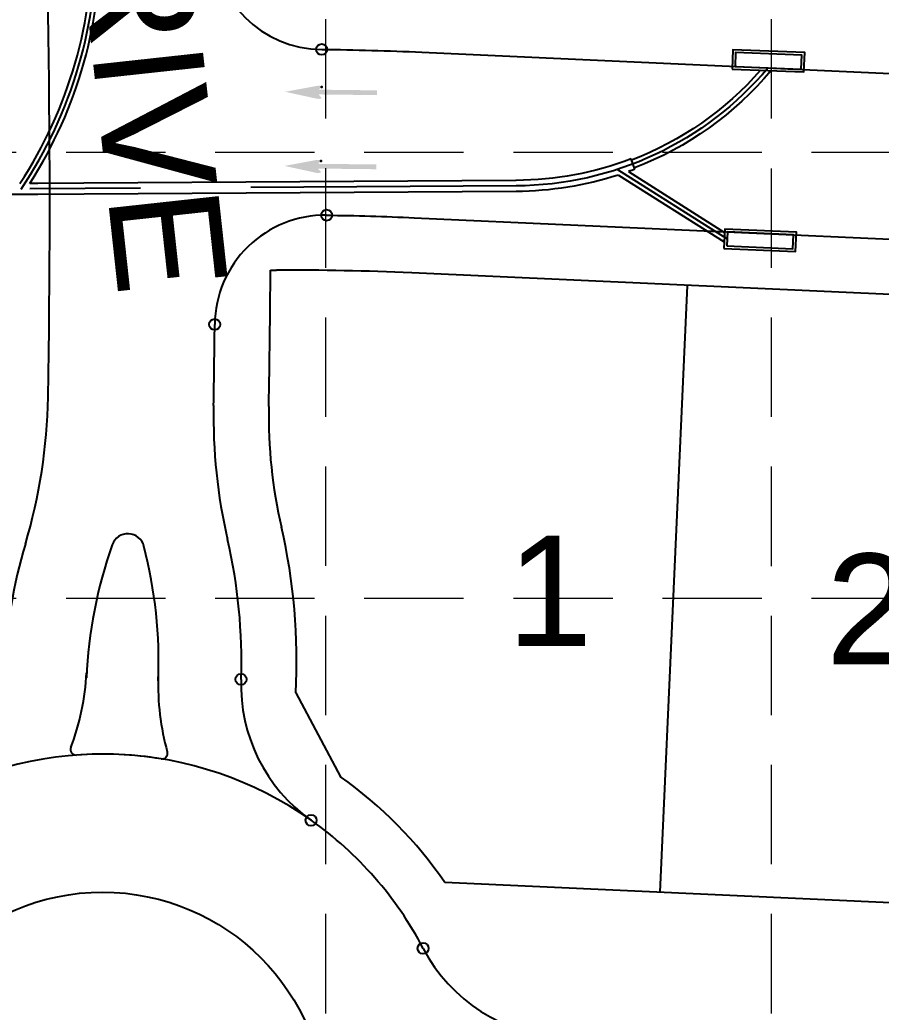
# Model space of a CAD drawing. Header units: feet. Extents: x 10084 to 13321, y 3329 to 8503.
# Drawn here: x 12050.9 to 12206.8, y 5356.9 to 5536.6 of the extents above; entities that cross this region are included whole.
import ezdxf
from ezdxf.enums import TextEntityAlignment as Align

# ---------------------------------------------------------------- set-up
doc = ezdxf.new("R2010")
doc.units = ezdxf.units.FT
doc.header["$LTSCALE"] = 40
doc.header["$MEASUREMENT"] = 0
for name, pattern in [('( Dashdot )', [1.001, 0.5, -0.25, 0.001, -0.25]), ('CENTERX2', [4, 2.5, -0.5, 0.5, -0.5]), ('DASHED', [0.75, 0.5, -0.25]), ('HIDDEN', [0.375, 0.25, -0.125])]:
    doc.linetypes.add(name, pattern=pattern)
for name, color, linetype in [('CURB', 4, 'Continuous'), ('flow arrow', 4, 'Continuous'), ('GRID', 254, 'DASHED'), ('INLET', 4, 'Continuous'), ('LOT', 7, 'Continuous'), ('NAME', 6, 'Continuous'), ('ROW', 3, '( Dashdot )'), ('STORM', 2, 'Continuous'), ('storm CL', 7, 'CENTERX2')]:
    doc.layers.add(name, color=color, linetype=linetype)
doc.styles.get("Standard").update_dxf_attribs({"font": 'ARIAL.TTF'})

msp = doc.modelspace()

# ---------------------------------------------------------------- hatches: boundary and pattern name
at = {"layer": 'flow arrow', "linetype": 'Continuous', "lineweight": 30}
h = msp.add_hatch(color=7, dxfattribs=at)
edge = h.paths.add_edge_path()
edge.add_line((12105.51, 5522.47), (12104.97, 5523.08))
edge.add_line((12104.97, 5523.08), (12115.55, 5522.96))
edge.add_line((12115.55, 5522.96), (12115.56, 5523.82))
edge.add_line((12115.56, 5523.82), (12104.98, 5523.94))
edge.add_line((12104.98, 5523.94), (12105.52, 5524.44))
edge.add_line((12105.52, 5524.44), (12105.52, 5524.44))
edge.add_ellipse((12104.98, 5524.49), major_axis=(0.56, -0.007), ratio=0.285714, start_angle=342.8173, end_angle=484.7269)
edge.add_line((12104.67, 5524.63), (12104.67, 5524.63))
edge.add_line((12104.67, 5524.63), (12098.92, 5523.56))
edge.add_line((12098.92, 5523.56), (12104.64, 5522.31))
edge.add_line((12104.64, 5522.31), (12104.64, 5522.31))
edge.add_ellipse((12104.96, 5522.44), major_axis=(0.56, -0.007), ratio=0.285714, start_angle=234.1685, end_angle=374.4967)
edge.add_line((12105.51, 5522.47), (12105.51, 5522.47))
edge.add_line((12105.51, 5522.47), (12105.51, 5522.47))
h = msp.add_hatch(color=7, dxfattribs=at)
edge = h.paths.add_edge_path()
edge.add_line((12105.4, 5509.05), (12104.86, 5509.66))
edge.add_line((12104.86, 5509.66), (12115.44, 5509.54))
edge.add_line((12115.44, 5509.54), (12115.45, 5510.4))
edge.add_line((12115.45, 5510.4), (12104.87, 5510.52))
edge.add_line((12104.87, 5510.52), (12105.41, 5511.02))
edge.add_line((12105.41, 5511.02), (12105.41, 5511.02))
edge.add_ellipse((12104.88, 5511.07), major_axis=(0.56, -0.007), ratio=0.285714, start_angle=342.8173, end_angle=484.7269)
edge.add_line((12104.56, 5511.21), (12104.56, 5511.21))
edge.add_line((12104.56, 5511.21), (12098.81, 5510.14))
edge.add_line((12098.81, 5510.14), (12104.53, 5508.89))
edge.add_line((12104.53, 5508.89), (12104.53, 5508.89))
edge.add_ellipse((12104.86, 5509.02), major_axis=(0.56, -0.007), ratio=0.285714, start_angle=234.1685, end_angle=374.4967)
edge.add_line((12105.4, 5509.05), (12105.4, 5509.05))
edge.add_line((12105.4, 5509.05), (12105.4, 5509.05))

# ---------------------------------------------------------------- linework, layer by layer
at = {"layer": 'CURB', "color": 7}
for p, q in [((12123.64, 5530.73), (12651.87, 5506.77)), ((12122.28, 5500.76), (12650.51, 5476.8))]:
    msp.add_line(p, q, dxfattribs=at)
for centre, radius in [((12105.54, 5531.23), 1), ((12106.43, 5501.22), 1), ((12086.17, 5481.44), 1), ((12090.94, 5417.18), 1), ((12103.62, 5391.66), 1), ((12065.85, 5338.15), 40.5), ((12123.9, 5368.47), 1)]:
    msp.add_circle(centre, radius, dxfattribs=at)
for centre, radius, start, end in [((10071.3, 5503.69), 1985, 358.97776, 6.52663), ((12105.74, 5551.23), 20, 181.3386, 269.4182), ((12106.17, 5481.22), 20, 89.2774, 179.3674), ((10071.3, 5503.69), 2015, 358.94991, 359.36738), ((11956, 5470.06), 100, 343.5099, 358.9778), ((12185.94, 5464.93), 100, 178.9499, 192.9738), ((12070.44, 5440.55), 3, 14.5313, 160.5098), ((11993, 5420.48), 98, 358.0703, 12.9739), ((12145.85, 5413.86), 98, 163.5099, 176.8797), ((12145.85, 5413.86), 83, 160.5098, 177.5205), ((11993, 5420.48), 83, 357.5205, 14.5313), ((12018.04, 5420.83), 45, 339.1811, 356.8797), ((12120.92, 5416.17), 45, 178.0703, 195.6335), ((12120.92, 5416.17), 30, 178.0703, 234.7784), ((12061.04, 5404.48), 1, 159.1811, 274.1441), ((12065.85, 5338.15), 65.5, 54.7784, 120.0362), ((12065.85, 5338.15), 65.5, 80.6705, 94.1441), ((12076.63, 5403.77), 1, 260.6705, 15.6335), ((12065.85, 5338.15), 65.5, 27.5765, 54.7784), ((12150.5, 5382.36), 30, 207.5765, 267.4031)]:
    msp.add_arc(centre, radius, start, end, dxfattribs=at)
at = {"layer": 'CURB', "color": 7, "extrusion": (0, 0, -1)}
for radius, start in [(515, 90.5818), (485, 90.7226)]:
    msp.add_arc((-12100.31, 5016.26), radius, start, 92.5969, dxfattribs=at)
at = {"layer": 'flow arrow', "color": 7, "linetype": 'Continuous', "lineweight": 30}
for p in [(12105.52, 5524.44), (12105.41, 5511.02)]:
    msp.add_point(p, dxfattribs=at)
at = {"layer": 'GRID', "color": 252, "linetype": 'HIDDEN', "lineweight": 0, "ltscale": 1.8}
for p, q in [((12106.27, 3736.71), (12106.27, 8418.16)), ((12186.98, 3736.7), (12186.98, 8418.16)), ((10169.24, 5512.61), (13236.21, 5512.61)), ((10169.24, 5431.9), (13236.21, 5431.9))]:
    msp.add_line(p, q, dxfattribs=at)
at = {"layer": 'INLET', "color": 5, "flags": 128}
for points in [[(12179.86, 5527.68), (12192.85, 5527.16), (12192.99, 5530.66), (12180, 5531.17)], [(12180.38, 5528.16), (12192.37, 5527.68), (12192.47, 5530.18), (12180.48, 5530.65)], [(12178.36, 5495.21), (12191.35, 5494.63), (12191.51, 5498.12), (12178.52, 5498.71)], [(12178.88, 5495.69), (12190.87, 5495.15), (12190.98, 5497.64), (12179, 5498.19)]]:
    msp.add_lwpolyline(points, close=True, dxfattribs=at)
at = {"layer": 'LOT', "color": 7}
msp.add_line((12166.8, 5378.62), (12171.78, 5488.51), dxfattribs=at)
at = {"layer": 'ROW', "color": 7, "linetype": 'Continuous'}
for p, q in [((12096.26, 5491.24), (12097.37, 5491.25)), ((12650.06, 5466.81), (12121.83, 5490.77)), ((12100.85, 5414.71), (12108.95, 5399.53)), ((12645.08, 5356.93), (12127.82, 5380.39))]:
    msp.add_line(p, q, dxfattribs=at)
for centre, radius, start, end in [((10071.3, 5503.69), 2025, 358.94991, 359.6478), ((12100.31, 5016.26), 475, 87.4031, 90.3552), ((12185.94, 5464.93), 90, 178.9499, 192.9738), ((11993, 5420.48), 108, 356.9377, 12.9739), ((12065.85, 5338.15), 75, 34.273, 54.9234)]:
    msp.add_arc(centre, radius, start, end, dxfattribs=at)
at = {"layer": 'STORM', "color": 5}
for p, q in [((12162.26, 5509.55), (12161.54, 5511.42)), ((12159.25, 5508.49), (12178.41, 5496.38)), ((12161.07, 5509.11), (12178.49, 5498.11)), ((12054.11, 5506.98), (12052.68, 5506.97)), ((12054.12, 5504.98), (12025.85, 5504.81))]:
    msp.add_line(p, q, dxfattribs=at)
at = {"layer": 'STORM', "color": 5, "flags": 128}
for points in [[(12161.54, 5511.42, -0.090524), (12140.72, 5507.52), (12140.72, 5507.52), (12140.71, 5507.52), (12052.68, 5506.97)], [(12159.25, 5508.49, -0.077334), (12140.73, 5505.52), (12140.73, 5505.52), (12140.73, 5505.52), (12023.35, 5504.79)]]:
    msp.add_lwpolyline(points, format="xyb", dxfattribs=at)
at = {"layer": 'STORM', "color": 5}
for radius, start in [(79.25, 326.5968), (80.75, 327.3052)]:
    msp.add_arc((11984.72, 5550.59), radius, start, 1.4041, dxfattribs=at)
at = {"layer": 'STORM', "color": 5, "extrusion": (0, 0, -1)}
for radius, start, end in [(59.25, 221.2231, 249.0414), (60.75, 220.0807, 249.0414), (61, 249.0414, 250.2336)]:
    msp.add_arc((-12140.44, 5566.52), radius, start, end, dxfattribs=at)
at = {"layer": 'storm CL', "color": 5}
msp.add_line((12159.07, 5509.48), (12178.94, 5496.94), dxfattribs=at)
at = {"layer": 'storm CL', "color": 5, "flags": 128}
for points in [[(12051.12, 5505.96, 0.155305), (12064.7, 5552.55), (12064.7, 5552.55, 0.0057), (12063.07, 5597.98), (12063.07, 5597.98, -0.443909), (12133.45, 5663.88)], [(12186.35, 5527.89, -0.220097), (12140.72, 5506.52), (12140.72, 5506.52), (12023.35, 5505.79)]]:
    msp.add_lwpolyline(points, format="xyb", dxfattribs=at)

# ---------------------------------------------------------------- texts
at = {"layer": 'NAME', "color": 7}
msp.add_text('PEACHTREE DRIVE', height=20, rotation=276.2159, dxfattribs=at).set_placement((12050.14, 5749.69), align=Align.MIDDLE_LEFT)
for s, p in [('1', (12139.05, 5433.19)), ('2', (12196.83, 5429.93))]:
    msp.add_text(s, height=20, dxfattribs=at).set_placement(p, align=Align.MIDDLE_LEFT)

doc.saveas('drawing.dxf')
